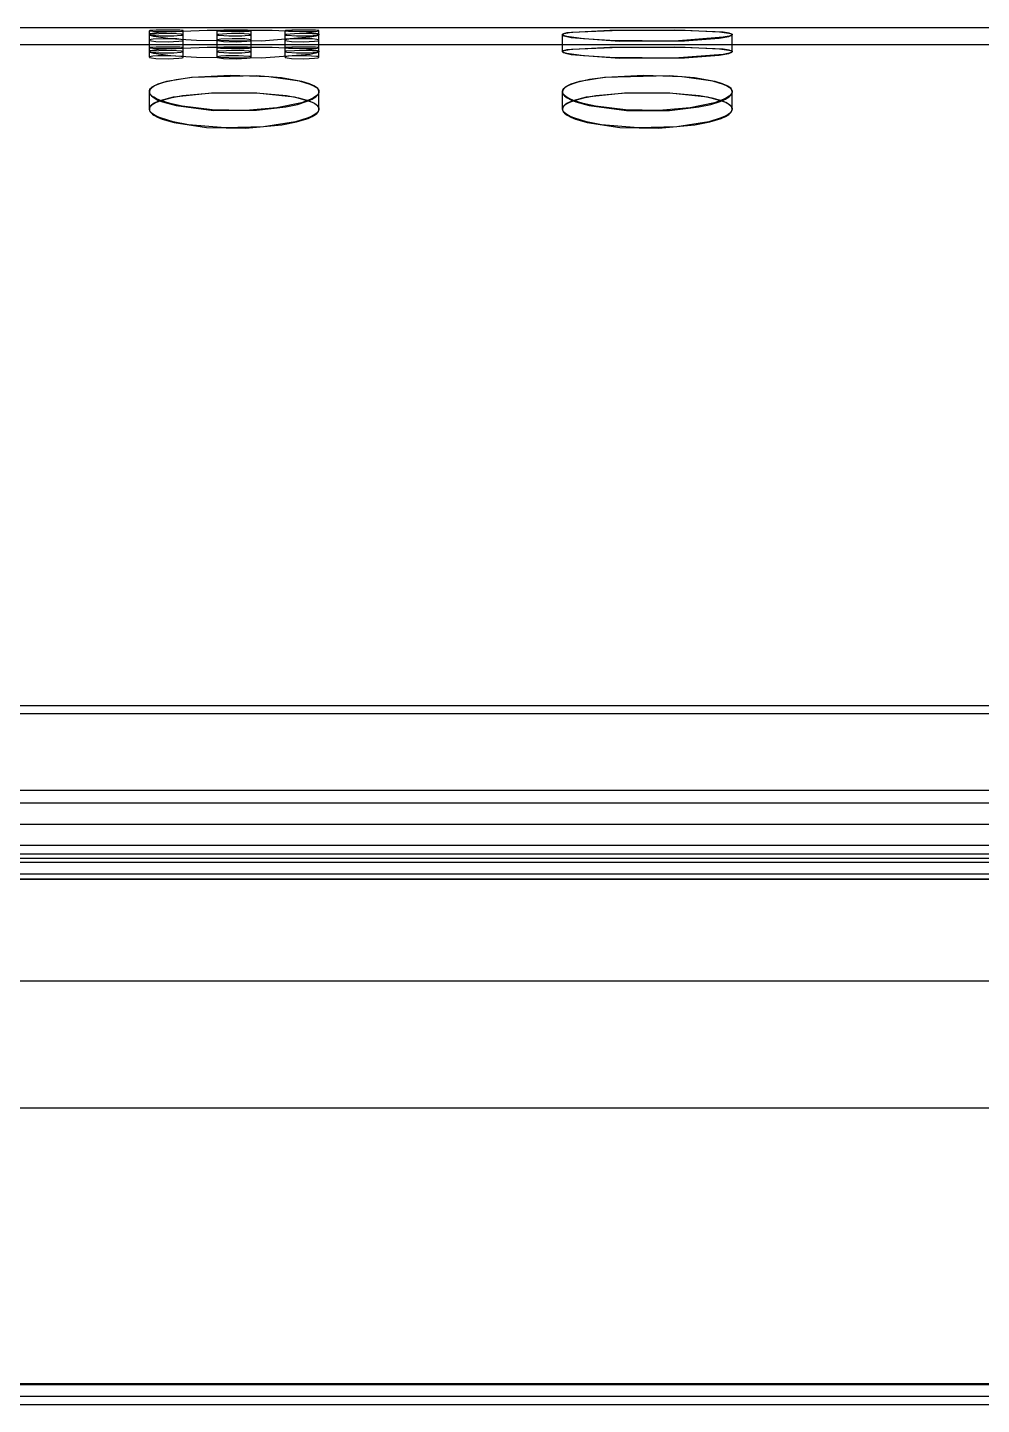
# Model space of a CAD drawing. Header units: millimetres. Extents: x 10366 to 13995, y 24552 to 29685.
# Drawn here: x 11641.9 to 11754.4, y 28347 to 28509.5 of the extents above; entities that cross this region are included whole.
import ezdxf

# ---------------------------------------------------------------- set-up
doc = ezdxf.new("R2010")
doc.units = ezdxf.units.MM
doc.header["$LTSCALE"] = 3
doc.layers.add('Default', color=7, linetype='Continuous')
doc.layers.add('Hidden_lines', color=7, linetype='Continuous')

msp = doc.modelspace()

# ---------------------------------------------------------------- linework, layer by layer
at = {"layer": 'Default'}
for p, q in [((11416.86, 28509.52), (11866.86, 28509.52)), ((11656.23, 28501.26), (11656.23, 28501.98)), ((11704.96, 28501.26), (11704.96, 28501.98)), ((11416.86, 28429.52), (11866.86, 28429.52)), ((11418.86, 28419.52), (11864.86, 28419.52)), ((11432.87, 28418.02), (11850.85, 28418.02)), ((11420.64, 28415.53), (11827.54, 28415.53)), ((11420.85, 28415.53), (11827.54, 28415.53)), ((11445.85, 28413.02), (11837.87, 28413.02)), ((11445.85, 28409.03), (11837.87, 28409.03)), ((11837.87, 28409.03), (11445.85, 28409.03)), ((11486.86, 28349.52), (11796.86, 28349.52)), ((11486.86, 28349.39), (11797.16, 28349.39)), ((11486.86, 28347.03), (11796.86, 28347.03))]:
    msp.add_line(p, q, dxfattribs=at)
for points in [[(11676.23, 28508.7, 0), (11676.23, 28508.7, 0), (11676.23, 28508.69, 0), (11676.23, 28508.68, 0), (11676.22, 28508.67, 0), (11676.22, 28508.67, 0), (11676.21, 28508.66, 0), (11676.2, 28508.65, 0), (11676.18, 28508.63, 0), (11676.15, 28508.61, 0), (11676.08, 28508.58, 0), (11675.87, 28508.51, 0), (11675.17, 28508.37, 0), (11669.45, 28507.93, 0), (11661.8, 28507.98, 0), (11658.7, 28508.19, 0), (11656.75, 28508.47, 0), (11656.48, 28508.54, 0), (11656.38, 28508.58, 0), (11656.31, 28508.61, 0), (11656.28, 28508.63, 0), (11656.26, 28508.65, 0), (11656.25, 28508.66, 0), (11656.24, 28508.66, 0), (11656.24, 28508.67, 0), (11656.23, 28508.68, 0), (11656.23, 28508.69, 0), (11656.23, 28508.69, 0), (11656.23, 28508.7, 0), (11656.23, 28508.7, 0), (11656.23, 28508.71, 0), (11656.23, 28508.71, 0), (11656.23, 28508.72, 0), (11656.24, 28508.73, 0), (11656.24, 28508.73, 0), (11656.25, 28508.74, 0), (11656.26, 28508.75, 0), (11656.28, 28508.77, 0), (11656.31, 28508.78, 0), (11656.38, 28508.81, 0), (11656.6, 28508.87, 0), (11657.3, 28508.98, 0), (11663.05, 28509.22, 0), (11670.7, 28509.2, 0), (11674.74, 28509.02, 0), (11675.85, 28508.87, 0), (11676.02, 28508.83, 0), (11676.13, 28508.79, 0), (11676.18, 28508.77, 0), (11676.19, 28508.76, 0), (11676.21, 28508.75, 0), (11676.22, 28508.73, 0), (11676.22, 28508.73, 0), (11676.22, 28508.72, 0), (11676.23, 28508.72, 0), (11676.23, 28508.71, 0), (11676.23, 28508.71, 0)], [(11724.96, 28508.7, 0), (11724.96, 28508.7, 0), (11724.96, 28508.69, 0), (11724.96, 28508.68, 0), (11724.95, 28508.67, 0), (11724.95, 28508.67, 0), (11724.94, 28508.66, 0), (11724.93, 28508.65, 0), (11724.91, 28508.63, 0), (11724.89, 28508.61, 0), (11724.81, 28508.58, 0), (11724.6, 28508.51, 0), (11723.9, 28508.37, 0), (11718.18, 28507.93, 0), (11710.54, 28507.98, 0), (11707.43, 28508.19, 0), (11705.48, 28508.47, 0), (11705.21, 28508.54, 0), (11705.11, 28508.58, 0), (11705.04, 28508.61, 0), (11705.01, 28508.63, 0), (11704.99, 28508.65, 0), (11704.98, 28508.66, 0), (11704.97, 28508.66, 0), (11704.97, 28508.67, 0), (11704.96, 28508.68, 0), (11704.96, 28508.69, 0), (11704.96, 28508.69, 0), (11704.96, 28508.7, 0), (11704.96, 28508.7, 0), (11704.96, 28508.71, 0), (11704.96, 28508.71, 0), (11704.96, 28508.72, 0), (11704.97, 28508.73, 0), (11704.97, 28508.73, 0), (11704.98, 28508.74, 0), (11704.99, 28508.75, 0), (11705.01, 28508.77, 0), (11705.04, 28508.78, 0), (11705.11, 28508.81, 0), (11705.33, 28508.87, 0), (11706.03, 28508.98, 0), (11711.78, 28509.22, 0), (11719.43, 28509.2, 0), (11723.47, 28509.02, 0), (11724.58, 28508.87, 0), (11724.75, 28508.83, 0), (11724.87, 28508.79, 0), (11724.91, 28508.77, 0), (11724.92, 28508.76, 0), (11724.94, 28508.75, 0), (11724.95, 28508.73, 0), (11724.95, 28508.73, 0), (11724.95, 28508.72, 0), (11724.96, 28508.72, 0), (11724.96, 28508.71, 0), (11724.96, 28508.71, 0)], [(11676.23, 28501.98, 0), (11676.23, 28501.92, 0), (11676.22, 28501.87, 0), (11676.2, 28501.82, 0), (11676.18, 28501.77, 0), (11676.16, 28501.72, 0), (11676.09, 28501.62, 0), (11675.99, 28501.51, 0), (11675.88, 28501.41, 0), (11675.58, 28501.21, 0), (11675.19, 28501.02, 0), (11674.17, 28500.65, 0), (11671.27, 28500.06, 0), (11667.58, 28499.75, 0), (11663.64, 28499.81, 0), (11660.1, 28500.23, 0), (11658.67, 28500.54, 0), (11657.54, 28500.9, 0), (11657.09, 28501.1, 0), (11656.74, 28501.3, 0), (11656.6, 28501.4, 0), (11656.48, 28501.5, 0), (11656.38, 28501.61, 0), (11656.31, 28501.71, 0), (11656.28, 28501.76, 0), (11656.26, 28501.81, 0), (11656.24, 28501.86, 0), (11656.23, 28501.92, 0), (11656.23, 28501.97, 0), (11656.23, 28502.02, 0), (11656.24, 28502.07, 0), (11656.25, 28502.12, 0), (11656.27, 28502.17, 0), (11656.3, 28502.22, 0), (11656.37, 28502.32, 0), (11656.46, 28502.41, 0), (11656.57, 28502.51, 0), (11656.87, 28502.69, 0), (11657.26, 28502.87, 0), (11658.28, 28503.19, 0), (11661.18, 28503.67, 0), (11668.82, 28503.86, 0), (11671.81, 28503.61, 0), (11674.19, 28503.19, 0), (11675.07, 28502.92, 0), (11675.42, 28502.78, 0), (11675.71, 28502.63, 0), (11675.94, 28502.47, 0), (11676.03, 28502.39, 0), (11676.1, 28502.31, 0), (11676.16, 28502.23, 0), (11676.2, 28502.14, 0), (11676.21, 28502.1, 0), (11676.22, 28502.06, 0), (11676.23, 28502.02, 0)], [(11724.96, 28501.98, 0), (11724.96, 28501.92, 0), (11724.95, 28501.87, 0), (11724.93, 28501.82, 0), (11724.91, 28501.77, 0), (11724.89, 28501.72, 0), (11724.82, 28501.62, 0), (11724.72, 28501.51, 0), (11724.61, 28501.41, 0), (11724.31, 28501.21, 0), (11723.92, 28501.02, 0), (11722.9, 28500.65, 0), (11720, 28500.06, 0), (11716.31, 28499.75, 0), (11712.37, 28499.81, 0), (11708.84, 28500.23, 0), (11707.4, 28500.54, 0), (11706.27, 28500.9, 0), (11705.83, 28501.1, 0), (11705.47, 28501.3, 0), (11705.33, 28501.4, 0), (11705.21, 28501.5, 0), (11705.11, 28501.61, 0), (11705.04, 28501.71, 0), (11705.01, 28501.76, 0), (11704.99, 28501.81, 0), (11704.97, 28501.86, 0), (11704.96, 28501.92, 0), (11704.96, 28501.97, 0), (11704.96, 28502.02, 0), (11704.97, 28502.07, 0), (11704.98, 28502.12, 0), (11705, 28502.17, 0), (11705.03, 28502.22, 0), (11705.1, 28502.32, 0), (11705.19, 28502.41, 0), (11705.31, 28502.51, 0), (11705.6, 28502.69, 0), (11705.99, 28502.87, 0), (11707.01, 28503.19, 0), (11709.91, 28503.67, 0), (11717.55, 28503.86, 0), (11720.54, 28503.61, 0), (11722.92, 28503.19, 0), (11723.8, 28502.92, 0), (11724.15, 28502.78, 0), (11724.44, 28502.63, 0), (11724.67, 28502.47, 0), (11724.76, 28502.39, 0), (11724.83, 28502.31, 0), (11724.89, 28502.23, 0), (11724.93, 28502.14, 0), (11724.94, 28502.1, 0), (11724.95, 28502.06, 0), (11724.96, 28502.02, 0)]]:
    msp.add_polyline3d(points, close=True, dxfattribs=at)
for points in [[(11657.5, 28500.92, 0), (11659.06, 28501.33, 0), (11663.55, 28501.82, 0), (11668.82, 28501.82, 0), (11672.39, 28501.5, 0), (11673.83, 28501.24, 0), (11674.96, 28500.92, 0)], [(11674.89, 28500.89, 0), (11673.33, 28501.29, 0), (11668.89, 28501.77, 0), (11663.69, 28501.78, 0), (11660.15, 28501.46, 0), (11658.71, 28501.2, 0), (11657.57, 28500.89, 0)], [(11706.23, 28500.92, 0), (11707.79, 28501.33, 0), (11712.28, 28501.82, 0), (11717.55, 28501.82, 0), (11721.12, 28501.5, 0), (11722.56, 28501.24, 0), (11723.7, 28500.92, 0)], [(11723.62, 28500.89, 0), (11722.06, 28501.29, 0), (11717.62, 28501.77, 0), (11712.42, 28501.78, 0), (11708.88, 28501.46, 0), (11707.44, 28501.2, 0), (11706.3, 28500.89, 0)], [(11657.79, 28500.75, 0), (11659.39, 28500.31, 0), (11663.79, 28499.74, 0), (11668.88, 28499.76, 0), (11672.31, 28500.16, 0), (11673.72, 28500.46, 0), (11674.84, 28500.82, 0)], [(11706.51, 28500.76, 0), (11708.1, 28500.31, 0), (11712.5, 28499.74, 0), (11717.58, 28499.75, 0), (11721.03, 28500.16, 0), (11722.43, 28500.46, 0), (11723.56, 28500.81, 0)]]:
    msp.add_polyline3d(points, dxfattribs=at)
at = {"layer": 'Hidden_lines'}
for p, q in [((11656.23, 28507.14), (11656.23, 28509.14)), ((11656.23, 28506.7), (11656.23, 28508.7)), ((11656.23, 28506.03), (11656.23, 28508.04)), ((11660.23, 28507.14), (11660.23, 28509.14)), ((11660.23, 28506.68), (11660.23, 28508.68)), ((11660.23, 28506.03), (11660.23, 28508.04)), ((11664.23, 28507.14), (11664.23, 28509.14)), ((11664.23, 28506.68), (11664.23, 28508.68)), ((11664.23, 28506.03), (11664.23, 28508.04)), ((11668.23, 28507.14), (11668.23, 28509.14)), ((11668.23, 28506.68), (11668.23, 28508.68)), ((11668.23, 28506.03), (11668.23, 28508.04)), ((11672.23, 28507.14), (11672.23, 28509.14)), ((11672.23, 28506.68), (11672.23, 28508.68)), ((11672.23, 28506.03), (11672.23, 28508.04)), ((11676.23, 28507.14), (11676.23, 28509.14)), ((11676.23, 28506.7), (11676.23, 28508.7)), ((11676.23, 28506.03), (11676.23, 28508.04)), ((11704.96, 28506.7), (11704.96, 28508.7)), ((11724.96, 28506.7), (11724.96, 28508.7)), ((11416.86, 28507.52), (11866.86, 28507.52)), ((11656.23, 28499.93), (11656.23, 28501.26)), ((11676.23, 28499.93), (11676.23, 28501.98)), ((11704.96, 28499.93), (11704.96, 28501.26)), ((11724.96, 28499.93), (11724.96, 28501.98)), ((11416.86, 28428.57), (11866.86, 28428.57)), ((11459.22, 28412.03), (11824.5, 28412.03)), ((11445.85, 28411.52), (11837.87, 28411.52)), ((11459.22, 28411.03), (11824.5, 28411.03)), ((11459.22, 28409.67), (11824.5, 28409.67)), ((11457.87, 28397.01), (11825.85, 28397.01)), ((11459.22, 28382.03), (11824.5, 28382.03)), ((11459.22, 28348.03), (11824.5, 28348.03))]:
    msp.add_line(p, q, dxfattribs=at)
for points in [[(11660.23, 28509.14, 0), (11660.23, 28509.14, 0), (11660.23, 28509.14, 0), (11660.23, 28509.14, 0), (11660.23, 28509.14, 0), (11660.23, 28509.14, 0), (11660.23, 28509.15, 0), (11660.23, 28509.15, 0), (11660.23, 28509.15, 0), (11660.22, 28509.15, 0), (11660.22, 28509.15, 0), (11660.2, 28509.16, 0), (11660.16, 28509.17, 0), (11659.82, 28509.2, 0), (11657.02, 28509.21, 0), (11656.5, 28509.19, 0), (11656.34, 28509.17, 0), (11656.28, 28509.16, 0), (11656.25, 28509.15, 0), (11656.24, 28509.15, 0), (11656.24, 28509.15, 0), (11656.23, 28509.15, 0), (11656.23, 28509.15, 0), (11656.23, 28509.14, 0), (11656.23, 28509.14, 0), (11656.23, 28509.14, 0), (11656.23, 28509.14, 0), (11656.23, 28509.14, 0), (11656.23, 28509.14, 0), (11656.23, 28509.14, 0), (11656.23, 28509.14, 0), (11656.23, 28509.14, 0), (11656.23, 28509.14, 0), (11656.23, 28509.14, 0), (11656.23, 28509.14, 0), (11656.23, 28509.14, 0), (11656.23, 28509.14, 0), (11656.23, 28509.13, 0), (11656.24, 28509.13, 0), (11656.25, 28509.13, 0), (11656.29, 28509.12, 0), (11656.62, 28509.08, 0), (11657.92, 28509.04, 0), (11659.41, 28509.06, 0), (11660.01, 28509.1, 0), (11660.18, 28509.12, 0), (11660.2, 28509.12, 0), (11660.22, 28509.13, 0), (11660.22, 28509.13, 0), (11660.22, 28509.13, 0), (11660.23, 28509.14, 0), (11660.23, 28509.14, 0), (11660.23, 28509.14, 0), (11660.23, 28509.14, 0), (11660.23, 28509.14, 0), (11660.23, 28509.14, 0), (11660.23, 28509.14, 0)], [(11660.23, 28508.68, 0), (11660.23, 28508.68, 0), (11660.23, 28508.68, 0), (11660.23, 28508.68, 0), (11660.23, 28508.69, 0), (11660.23, 28508.69, 0), (11660.23, 28508.69, 0), (11660.22, 28508.69, 0), (11660.22, 28508.69, 0), (11660.21, 28508.7, 0), (11660.2, 28508.7, 0), (11660.16, 28508.72, 0), (11660.02, 28508.74, 0), (11658.88, 28508.81, 0), (11657.35, 28508.8, 0), (11656.33, 28508.72, 0), (11656.28, 28508.71, 0), (11656.26, 28508.7, 0), (11656.25, 28508.7, 0), (11656.24, 28508.69, 0), (11656.24, 28508.69, 0), (11656.23, 28508.69, 0), (11656.23, 28508.69, 0), (11656.23, 28508.69, 0), (11656.23, 28508.68, 0), (11656.23, 28508.68, 0), (11656.23, 28508.68, 0), (11656.23, 28508.68, 0), (11656.23, 28508.68, 0), (11656.23, 28508.68, 0), (11656.23, 28508.68, 0), (11656.23, 28508.68, 0), (11656.23, 28508.67, 0), (11656.23, 28508.67, 0), (11656.23, 28508.67, 0), (11656.24, 28508.67, 0), (11656.24, 28508.66, 0), (11656.26, 28508.66, 0), (11656.3, 28508.64, 0), (11656.44, 28508.62, 0), (11657.59, 28508.54, 0), (11659.12, 28508.55, 0), (11659.93, 28508.61, 0), (11660.15, 28508.64, 0), (11660.19, 28508.65, 0), (11660.21, 28508.66, 0), (11660.22, 28508.67, 0), (11660.22, 28508.67, 0), (11660.23, 28508.67, 0), (11660.23, 28508.67, 0), (11660.23, 28508.67, 0), (11660.23, 28508.68, 0), (11660.23, 28508.68, 0), (11660.23, 28508.68, 0), (11660.23, 28508.68, 0)], [(11660.23, 28508.04, 0), (11660.23, 28508.04, 0), (11660.23, 28508.04, 0), (11660.23, 28508.04, 0), (11660.23, 28508.05, 0), (11660.23, 28508.05, 0), (11660.22, 28508.05, 0), (11660.22, 28508.06, 0), (11660.21, 28508.06, 0), (11660.2, 28508.07, 0), (11660.18, 28508.08, 0), (11660.13, 28508.09, 0), (11659.97, 28508.13, 0), (11659.47, 28508.18, 0), (11658, 28508.21, 0), (11656.66, 28508.15, 0), (11656.45, 28508.12, 0), (11656.3, 28508.09, 0), (11656.26, 28508.07, 0), (11656.25, 28508.06, 0), (11656.24, 28508.06, 0), (11656.24, 28508.05, 0), (11656.23, 28508.05, 0), (11656.23, 28508.05, 0), (11656.23, 28508.05, 0), (11656.23, 28508.04, 0), (11656.23, 28508.04, 0), (11656.23, 28508.04, 0), (11656.23, 28508.04, 0), (11656.23, 28508.03, 0), (11656.23, 28508.03, 0), (11656.23, 28508.03, 0), (11656.23, 28508.03, 0), (11656.23, 28508.03, 0), (11656.24, 28508.02, 0), (11656.24, 28508.02, 0), (11656.26, 28508.01, 0), (11656.28, 28508, 0), (11656.33, 28507.98, 0), (11656.49, 28507.95, 0), (11656.99, 28507.89, 0), (11658.46, 28507.85, 0), (11659.72, 28507.91, 0), (11660.1, 28507.97, 0), (11660.16, 28507.99, 0), (11660.2, 28508.01, 0), (11660.21, 28508.01, 0), (11660.22, 28508.02, 0), (11660.22, 28508.02, 0), (11660.23, 28508.03, 0), (11660.23, 28508.03, 0), (11660.23, 28508.03, 0), (11660.23, 28508.03, 0), (11660.23, 28508.03, 0), (11660.23, 28508.04, 0)], [(11668.23, 28509.14, 0), (11668.23, 28509.14, 0), (11668.23, 28509.14, 0), (11668.23, 28509.14, 0), (11668.23, 28509.14, 0), (11668.23, 28509.14, 0), (11668.23, 28509.15, 0), (11668.23, 28509.15, 0), (11668.23, 28509.15, 0), (11668.22, 28509.15, 0), (11668.22, 28509.15, 0), (11668.2, 28509.16, 0), (11668.16, 28509.17, 0), (11667.82, 28509.2, 0), (11665.02, 28509.21, 0), (11664.5, 28509.19, 0), (11664.34, 28509.17, 0), (11664.28, 28509.16, 0), (11664.25, 28509.15, 0), (11664.24, 28509.15, 0), (11664.24, 28509.15, 0), (11664.23, 28509.15, 0), (11664.23, 28509.15, 0), (11664.23, 28509.14, 0), (11664.23, 28509.14, 0), (11664.23, 28509.14, 0), (11664.23, 28509.14, 0), (11664.23, 28509.14, 0), (11664.23, 28509.14, 0), (11664.23, 28509.14, 0), (11664.23, 28509.14, 0), (11664.23, 28509.14, 0), (11664.23, 28509.14, 0), (11664.23, 28509.14, 0), (11664.23, 28509.14, 0), (11664.23, 28509.14, 0), (11664.23, 28509.14, 0), (11664.23, 28509.13, 0), (11664.24, 28509.13, 0), (11664.25, 28509.13, 0), (11664.29, 28509.12, 0), (11664.62, 28509.08, 0), (11665.92, 28509.04, 0), (11667.41, 28509.06, 0), (11668.01, 28509.1, 0), (11668.18, 28509.12, 0), (11668.2, 28509.12, 0), (11668.22, 28509.13, 0), (11668.22, 28509.13, 0), (11668.22, 28509.13, 0), (11668.23, 28509.14, 0), (11668.23, 28509.14, 0), (11668.23, 28509.14, 0), (11668.23, 28509.14, 0), (11668.23, 28509.14, 0), (11668.23, 28509.14, 0), (11668.23, 28509.14, 0)], [(11668.23, 28508.68, 0), (11668.23, 28508.68, 0), (11668.23, 28508.68, 0), (11668.23, 28508.68, 0), (11668.23, 28508.69, 0), (11668.23, 28508.69, 0), (11668.23, 28508.69, 0), (11668.22, 28508.69, 0), (11668.22, 28508.69, 0), (11668.21, 28508.7, 0), (11668.2, 28508.7, 0), (11668.16, 28508.72, 0), (11668.02, 28508.74, 0), (11666.88, 28508.81, 0), (11665.35, 28508.8, 0), (11664.33, 28508.72, 0), (11664.28, 28508.71, 0), (11664.26, 28508.7, 0), (11664.25, 28508.7, 0), (11664.24, 28508.69, 0), (11664.24, 28508.69, 0), (11664.23, 28508.69, 0), (11664.23, 28508.69, 0), (11664.23, 28508.69, 0), (11664.23, 28508.68, 0), (11664.23, 28508.68, 0), (11664.23, 28508.68, 0), (11664.23, 28508.68, 0), (11664.23, 28508.68, 0), (11664.23, 28508.68, 0), (11664.23, 28508.68, 0), (11664.23, 28508.68, 0), (11664.23, 28508.67, 0), (11664.23, 28508.67, 0), (11664.23, 28508.67, 0), (11664.24, 28508.67, 0), (11664.24, 28508.66, 0), (11664.26, 28508.66, 0), (11664.3, 28508.64, 0), (11664.44, 28508.62, 0), (11665.59, 28508.54, 0), (11667.12, 28508.55, 0), (11667.93, 28508.61, 0), (11668.15, 28508.64, 0), (11668.19, 28508.65, 0), (11668.21, 28508.66, 0), (11668.22, 28508.67, 0), (11668.22, 28508.67, 0), (11668.23, 28508.67, 0), (11668.23, 28508.67, 0), (11668.23, 28508.67, 0), (11668.23, 28508.68, 0), (11668.23, 28508.68, 0), (11668.23, 28508.68, 0), (11668.23, 28508.68, 0)], [(11668.23, 28508.04, 0), (11668.23, 28508.04, 0), (11668.23, 28508.04, 0), (11668.23, 28508.04, 0), (11668.23, 28508.05, 0), (11668.23, 28508.05, 0), (11668.22, 28508.05, 0), (11668.22, 28508.06, 0), (11668.21, 28508.06, 0), (11668.2, 28508.07, 0), (11668.18, 28508.08, 0), (11668.13, 28508.09, 0), (11667.97, 28508.13, 0), (11667.47, 28508.18, 0), (11666, 28508.21, 0), (11664.66, 28508.15, 0), (11664.45, 28508.12, 0), (11664.3, 28508.09, 0), (11664.26, 28508.07, 0), (11664.25, 28508.06, 0), (11664.24, 28508.06, 0), (11664.24, 28508.05, 0), (11664.23, 28508.05, 0), (11664.23, 28508.05, 0), (11664.23, 28508.05, 0), (11664.23, 28508.04, 0), (11664.23, 28508.04, 0), (11664.23, 28508.04, 0), (11664.23, 28508.04, 0), (11664.23, 28508.03, 0), (11664.23, 28508.03, 0), (11664.23, 28508.03, 0), (11664.23, 28508.03, 0), (11664.23, 28508.03, 0), (11664.24, 28508.02, 0), (11664.24, 28508.02, 0), (11664.26, 28508.01, 0), (11664.28, 28508, 0), (11664.33, 28507.98, 0), (11664.49, 28507.95, 0), (11664.99, 28507.89, 0), (11666.46, 28507.85, 0), (11667.72, 28507.91, 0), (11668.1, 28507.97, 0), (11668.16, 28507.99, 0), (11668.2, 28508.01, 0), (11668.21, 28508.01, 0), (11668.22, 28508.02, 0), (11668.22, 28508.02, 0), (11668.23, 28508.03, 0), (11668.23, 28508.03, 0), (11668.23, 28508.03, 0), (11668.23, 28508.03, 0), (11668.23, 28508.03, 0), (11668.23, 28508.04, 0)], [(11676.23, 28509.14, 0), (11676.23, 28509.14, 0), (11676.23, 28509.14, 0), (11676.23, 28509.14, 0), (11676.23, 28509.14, 0), (11676.23, 28509.14, 0), (11676.23, 28509.15, 0), (11676.23, 28509.15, 0), (11676.23, 28509.15, 0), (11676.22, 28509.15, 0), (11676.22, 28509.15, 0), (11676.2, 28509.16, 0), (11676.16, 28509.17, 0), (11675.82, 28509.2, 0), (11673.02, 28509.21, 0), (11672.5, 28509.19, 0), (11672.34, 28509.17, 0), (11672.28, 28509.16, 0), (11672.25, 28509.15, 0), (11672.24, 28509.15, 0), (11672.24, 28509.15, 0), (11672.23, 28509.15, 0), (11672.23, 28509.15, 0), (11672.23, 28509.14, 0), (11672.23, 28509.14, 0), (11672.23, 28509.14, 0), (11672.23, 28509.14, 0), (11672.23, 28509.14, 0), (11672.23, 28509.14, 0), (11672.23, 28509.14, 0), (11672.23, 28509.14, 0), (11672.23, 28509.14, 0), (11672.23, 28509.14, 0), (11672.23, 28509.14, 0), (11672.23, 28509.14, 0), (11672.23, 28509.14, 0), (11672.23, 28509.14, 0), (11672.23, 28509.13, 0), (11672.24, 28509.13, 0), (11672.25, 28509.13, 0), (11672.29, 28509.12, 0), (11672.62, 28509.08, 0), (11673.92, 28509.04, 0), (11675.41, 28509.06, 0), (11676.01, 28509.1, 0), (11676.18, 28509.12, 0), (11676.2, 28509.12, 0), (11676.22, 28509.13, 0), (11676.22, 28509.13, 0), (11676.22, 28509.13, 0), (11676.23, 28509.14, 0), (11676.23, 28509.14, 0), (11676.23, 28509.14, 0), (11676.23, 28509.14, 0), (11676.23, 28509.14, 0), (11676.23, 28509.14, 0), (11676.23, 28509.14, 0)], [(11676.23, 28508.68, 0), (11676.23, 28508.68, 0), (11676.23, 28508.68, 0), (11676.23, 28508.68, 0), (11676.23, 28508.69, 0), (11676.23, 28508.69, 0), (11676.23, 28508.69, 0), (11676.22, 28508.69, 0), (11676.22, 28508.69, 0), (11676.21, 28508.7, 0), (11676.2, 28508.7, 0), (11676.16, 28508.72, 0), (11676.02, 28508.74, 0), (11674.88, 28508.81, 0), (11673.35, 28508.8, 0), (11672.33, 28508.72, 0), (11672.28, 28508.71, 0), (11672.26, 28508.7, 0), (11672.25, 28508.7, 0), (11672.24, 28508.69, 0), (11672.24, 28508.69, 0), (11672.23, 28508.69, 0), (11672.23, 28508.69, 0), (11672.23, 28508.69, 0), (11672.23, 28508.68, 0), (11672.23, 28508.68, 0), (11672.23, 28508.68, 0), (11672.23, 28508.68, 0), (11672.23, 28508.68, 0), (11672.23, 28508.68, 0), (11672.23, 28508.68, 0), (11672.23, 28508.68, 0), (11672.23, 28508.67, 0), (11672.23, 28508.67, 0), (11672.23, 28508.67, 0), (11672.24, 28508.67, 0), (11672.24, 28508.66, 0), (11672.26, 28508.66, 0), (11672.3, 28508.64, 0), (11672.44, 28508.62, 0), (11673.59, 28508.54, 0), (11675.12, 28508.55, 0), (11675.93, 28508.61, 0), (11676.15, 28508.64, 0), (11676.19, 28508.65, 0), (11676.21, 28508.66, 0), (11676.22, 28508.67, 0), (11676.22, 28508.67, 0), (11676.23, 28508.67, 0), (11676.23, 28508.67, 0), (11676.23, 28508.67, 0), (11676.23, 28508.68, 0), (11676.23, 28508.68, 0), (11676.23, 28508.68, 0), (11676.23, 28508.68, 0)], [(11676.23, 28508.04, 0), (11676.23, 28508.04, 0), (11676.23, 28508.04, 0), (11676.23, 28508.04, 0), (11676.23, 28508.05, 0), (11676.23, 28508.05, 0), (11676.22, 28508.05, 0), (11676.22, 28508.06, 0), (11676.21, 28508.06, 0), (11676.2, 28508.07, 0), (11676.18, 28508.08, 0), (11676.13, 28508.09, 0), (11675.97, 28508.13, 0), (11675.47, 28508.18, 0), (11674, 28508.21, 0), (11672.66, 28508.15, 0), (11672.45, 28508.12, 0), (11672.3, 28508.09, 0), (11672.26, 28508.07, 0), (11672.25, 28508.06, 0), (11672.24, 28508.06, 0), (11672.24, 28508.05, 0), (11672.23, 28508.05, 0), (11672.23, 28508.05, 0), (11672.23, 28508.05, 0), (11672.23, 28508.04, 0), (11672.23, 28508.04, 0), (11672.23, 28508.04, 0), (11672.23, 28508.04, 0), (11672.23, 28508.03, 0), (11672.23, 28508.03, 0), (11672.23, 28508.03, 0), (11672.23, 28508.03, 0), (11672.23, 28508.03, 0), (11672.24, 28508.02, 0), (11672.24, 28508.02, 0), (11672.26, 28508.01, 0), (11672.28, 28508, 0), (11672.33, 28507.98, 0), (11672.49, 28507.95, 0), (11672.99, 28507.89, 0), (11674.46, 28507.85, 0), (11675.72, 28507.91, 0), (11676.1, 28507.97, 0), (11676.16, 28507.99, 0), (11676.2, 28508.01, 0), (11676.21, 28508.01, 0), (11676.22, 28508.02, 0), (11676.22, 28508.02, 0), (11676.23, 28508.03, 0), (11676.23, 28508.03, 0), (11676.23, 28508.03, 0), (11676.23, 28508.03, 0), (11676.23, 28508.03, 0), (11676.23, 28508.04, 0)], [(11724.96, 28508.68, 0), (11724.96, 28508.68, 0), (11724.96, 28508.69, 0), (11724.96, 28508.7, 0), (11724.95, 28508.71, 0), (11724.95, 28508.71, 0), (11724.94, 28508.72, 0), (11724.93, 28508.73, 0), (11724.91, 28508.75, 0), (11724.89, 28508.76, 0), (11724.81, 28508.79, 0), (11724.6, 28508.85, 0), (11723.9, 28508.96, 0), (11718.17, 28509.21, 0), (11710.52, 28509.18, 0), (11705.47, 28508.88, 0), (11705.21, 28508.82, 0), (11705.11, 28508.79, 0), (11705.04, 28508.76, 0), (11705.01, 28508.75, 0), (11704.99, 28508.73, 0), (11704.98, 28508.72, 0), (11704.97, 28508.71, 0), (11704.97, 28508.71, 0), (11704.96, 28508.7, 0), (11704.96, 28508.69, 0), (11704.96, 28508.68, 0), (11704.96, 28508.68, 0), (11704.96, 28508.68, 0), (11704.96, 28508.67, 0), (11704.97, 28508.66, 0), (11704.97, 28508.65, 0), (11704.98, 28508.64, 0), (11704.98, 28508.63, 0), (11705, 28508.62, 0), (11705.03, 28508.6, 0), (11705.1, 28508.56, 0), (11705.3, 28508.49, 0), (11705.99, 28508.35, 0), (11711.67, 28507.9, 0), (11719.33, 28507.95, 0), (11723.44, 28508.28, 0), (11724.57, 28508.48, 0), (11724.74, 28508.53, 0), (11724.86, 28508.58, 0), (11724.91, 28508.61, 0), (11724.92, 28508.62, 0), (11724.94, 28508.63, 0), (11724.95, 28508.64, 0), (11724.95, 28508.65, 0), (11724.95, 28508.66, 0), (11724.96, 28508.66, 0), (11724.96, 28508.67, 0), (11724.96, 28508.67, 0)], [(11676.23, 28506.7, 0), (11676.23, 28506.69, 0), (11676.23, 28506.69, 0), (11676.23, 28506.68, 0), (11676.22, 28506.67, 0), (11676.22, 28506.66, 0), (11676.21, 28506.65, 0), (11676.2, 28506.64, 0), (11676.18, 28506.63, 0), (11676.15, 28506.61, 0), (11676.08, 28506.57, 0), (11675.87, 28506.5, 0), (11675.17, 28506.36, 0), (11669.45, 28505.92, 0), (11661.8, 28505.97, 0), (11658.69, 28506.18, 0), (11656.75, 28506.46, 0), (11656.48, 28506.54, 0), (11656.38, 28506.57, 0), (11656.31, 28506.61, 0), (11656.28, 28506.62, 0), (11656.26, 28506.64, 0), (11656.25, 28506.65, 0), (11656.24, 28506.66, 0), (11656.24, 28506.67, 0), (11656.23, 28506.68, 0), (11656.23, 28506.68, 0), (11656.23, 28506.69, 0), (11656.23, 28506.7, 0), (11656.23, 28506.7, 0), (11656.23, 28506.71, 0), (11656.23, 28506.71, 0), (11656.24, 28506.72, 0), (11656.24, 28506.73, 0), (11656.25, 28506.74, 0), (11656.26, 28506.75, 0), (11656.28, 28506.76, 0), (11656.31, 28506.78, 0), (11656.38, 28506.81, 0), (11656.6, 28506.87, 0), (11657.3, 28506.97, 0), (11663.05, 28507.22, 0), (11670.7, 28507.19, 0), (11674.74, 28507.02, 0), (11675.85, 28506.87, 0), (11676.02, 28506.83, 0), (11676.13, 28506.79, 0), (11676.18, 28506.76, 0), (11676.19, 28506.75, 0), (11676.21, 28506.74, 0), (11676.22, 28506.73, 0), (11676.22, 28506.72, 0), (11676.22, 28506.72, 0), (11676.23, 28506.71, 0), (11676.23, 28506.71, 0), (11676.23, 28506.7, 0)], [(11660.23, 28507.14, 0), (11660.23, 28507.14, 0), (11660.23, 28507.14, 0), (11660.23, 28507.14, 0), (11660.23, 28507.14, 0), (11660.23, 28507.14, 0), (11660.23, 28507.14, 0), (11660.23, 28507.14, 0), (11660.23, 28507.15, 0), (11660.22, 28507.15, 0), (11660.22, 28507.15, 0), (11660.2, 28507.15, 0), (11660.16, 28507.16, 0), (11659.82, 28507.19, 0), (11657.02, 28507.21, 0), (11656.5, 28507.18, 0), (11656.34, 28507.17, 0), (11656.28, 28507.16, 0), (11656.25, 28507.15, 0), (11656.24, 28507.15, 0), (11656.24, 28507.15, 0), (11656.23, 28507.14, 0), (11656.23, 28507.14, 0), (11656.23, 28507.14, 0), (11656.23, 28507.14, 0), (11656.23, 28507.14, 0), (11656.23, 28507.14, 0), (11656.23, 28507.14, 0), (11656.23, 28507.14, 0), (11656.23, 28507.14, 0), (11656.23, 28507.14, 0), (11656.23, 28507.14, 0), (11656.23, 28507.14, 0), (11656.23, 28507.14, 0), (11656.23, 28507.14, 0), (11656.23, 28507.13, 0), (11656.23, 28507.13, 0), (11656.23, 28507.13, 0), (11656.24, 28507.13, 0), (11656.25, 28507.13, 0), (11656.29, 28507.12, 0), (11656.62, 28507.08, 0), (11657.92, 28507.04, 0), (11659.41, 28507.06, 0), (11660.01, 28507.1, 0), (11660.18, 28507.12, 0), (11660.2, 28507.12, 0), (11660.22, 28507.13, 0), (11660.22, 28507.13, 0), (11660.22, 28507.13, 0), (11660.23, 28507.13, 0), (11660.23, 28507.13, 0), (11660.23, 28507.14, 0), (11660.23, 28507.14, 0), (11660.23, 28507.14, 0), (11660.23, 28507.14, 0), (11660.23, 28507.14, 0)], [(11660.23, 28506.68, 0), (11660.23, 28506.68, 0), (11660.23, 28506.68, 0), (11660.23, 28506.68, 0), (11660.23, 28506.68, 0), (11660.23, 28506.68, 0), (11660.23, 28506.68, 0), (11660.22, 28506.69, 0), (11660.22, 28506.69, 0), (11660.21, 28506.69, 0), (11660.2, 28506.7, 0), (11660.16, 28506.71, 0), (11660.02, 28506.74, 0), (11658.87, 28506.8, 0), (11657.34, 28506.79, 0), (11656.33, 28506.72, 0), (11656.28, 28506.71, 0), (11656.26, 28506.7, 0), (11656.25, 28506.69, 0), (11656.24, 28506.69, 0), (11656.24, 28506.69, 0), (11656.23, 28506.68, 0), (11656.23, 28506.68, 0), (11656.23, 28506.68, 0), (11656.23, 28506.68, 0), (11656.23, 28506.68, 0), (11656.23, 28506.68, 0), (11656.23, 28506.67, 0), (11656.23, 28506.67, 0), (11656.23, 28506.67, 0), (11656.23, 28506.67, 0), (11656.23, 28506.67, 0), (11656.23, 28506.67, 0), (11656.23, 28506.67, 0), (11656.24, 28506.66, 0), (11656.24, 28506.66, 0), (11656.26, 28506.65, 0), (11656.3, 28506.64, 0), (11656.44, 28506.61, 0), (11657.59, 28506.54, 0), (11659.12, 28506.55, 0), (11659.93, 28506.6, 0), (11660.15, 28506.64, 0), (11660.19, 28506.65, 0), (11660.21, 28506.66, 0), (11660.22, 28506.66, 0), (11660.22, 28506.66, 0), (11660.23, 28506.67, 0), (11660.23, 28506.67, 0), (11660.23, 28506.67, 0), (11660.23, 28506.67, 0), (11660.23, 28506.67, 0), (11660.23, 28506.67, 0), (11660.23, 28506.67, 0)], [(11660.23, 28506.03, 0), (11660.23, 28506.03, 0), (11660.23, 28506.03, 0), (11660.23, 28506.04, 0), (11660.23, 28506.04, 0), (11660.23, 28506.04, 0), (11660.22, 28506.05, 0), (11660.22, 28506.05, 0), (11660.21, 28506.05, 0), (11660.2, 28506.06, 0), (11660.18, 28506.07, 0), (11660.12, 28506.09, 0), (11659.96, 28506.12, 0), (11658.76, 28506.2, 0), (11657.23, 28506.19, 0), (11656.64, 28506.14, 0), (11656.44, 28506.11, 0), (11656.3, 28506.08, 0), (11656.27, 28506.07, 0), (11656.26, 28506.06, 0), (11656.24, 28506.05, 0), (11656.24, 28506.05, 0), (11656.23, 28506.04, 0), (11656.23, 28506.04, 0), (11656.23, 28506.04, 0), (11656.23, 28506.03, 0), (11656.23, 28506.03, 0), (11656.23, 28506.03, 0), (11656.23, 28506.03, 0), (11656.23, 28506.03, 0), (11656.23, 28506.02, 0), (11656.23, 28506.02, 0), (11656.23, 28506.02, 0), (11656.23, 28506.02, 0), (11656.24, 28506.01, 0), (11656.24, 28506.01, 0), (11656.26, 28506, 0), (11656.28, 28505.99, 0), (11656.33, 28505.97, 0), (11656.49, 28505.94, 0), (11656.99, 28505.88, 0), (11658.46, 28505.84, 0), (11659.72, 28505.9, 0), (11660.1, 28505.96, 0), (11660.16, 28505.98, 0), (11660.2, 28506, 0), (11660.21, 28506, 0), (11660.22, 28506.01, 0), (11660.22, 28506.01, 0), (11660.23, 28506.02, 0), (11660.23, 28506.02, 0), (11660.23, 28506.02, 0), (11660.23, 28506.02, 0), (11660.23, 28506.03, 0), (11660.23, 28506.03, 0)], [(11668.23, 28507.14, 0), (11668.23, 28507.14, 0), (11668.23, 28507.14, 0), (11668.23, 28507.14, 0), (11668.23, 28507.14, 0), (11668.23, 28507.14, 0), (11668.23, 28507.14, 0), (11668.23, 28507.14, 0), (11668.23, 28507.15, 0), (11668.22, 28507.15, 0), (11668.22, 28507.15, 0), (11668.2, 28507.15, 0), (11668.16, 28507.16, 0), (11667.82, 28507.19, 0), (11665.02, 28507.21, 0), (11664.5, 28507.18, 0), (11664.34, 28507.17, 0), (11664.28, 28507.16, 0), (11664.25, 28507.15, 0), (11664.24, 28507.15, 0), (11664.24, 28507.15, 0), (11664.23, 28507.14, 0), (11664.23, 28507.14, 0), (11664.23, 28507.14, 0), (11664.23, 28507.14, 0), (11664.23, 28507.14, 0), (11664.23, 28507.14, 0), (11664.23, 28507.14, 0), (11664.23, 28507.14, 0), (11664.23, 28507.14, 0), (11664.23, 28507.14, 0), (11664.23, 28507.14, 0), (11664.23, 28507.14, 0), (11664.23, 28507.14, 0), (11664.23, 28507.14, 0), (11664.23, 28507.13, 0), (11664.23, 28507.13, 0), (11664.23, 28507.13, 0), (11664.24, 28507.13, 0), (11664.25, 28507.13, 0), (11664.29, 28507.12, 0), (11664.62, 28507.08, 0), (11665.92, 28507.04, 0), (11667.41, 28507.06, 0), (11668.01, 28507.1, 0), (11668.18, 28507.12, 0), (11668.2, 28507.12, 0), (11668.22, 28507.13, 0), (11668.22, 28507.13, 0), (11668.22, 28507.13, 0), (11668.23, 28507.13, 0), (11668.23, 28507.13, 0), (11668.23, 28507.14, 0), (11668.23, 28507.14, 0), (11668.23, 28507.14, 0), (11668.23, 28507.14, 0), (11668.23, 28507.14, 0)], [(11668.23, 28506.68, 0), (11668.23, 28506.68, 0), (11668.23, 28506.68, 0), (11668.23, 28506.68, 0), (11668.23, 28506.68, 0), (11668.23, 28506.68, 0), (11668.23, 28506.68, 0), (11668.22, 28506.69, 0), (11668.22, 28506.69, 0), (11668.21, 28506.69, 0), (11668.2, 28506.7, 0), (11668.16, 28506.71, 0), (11668.02, 28506.74, 0), (11666.87, 28506.8, 0), (11665.34, 28506.79, 0), (11664.33, 28506.72, 0), (11664.28, 28506.71, 0), (11664.26, 28506.7, 0), (11664.25, 28506.69, 0), (11664.24, 28506.69, 0), (11664.24, 28506.69, 0), (11664.23, 28506.68, 0), (11664.23, 28506.68, 0), (11664.23, 28506.68, 0), (11664.23, 28506.68, 0), (11664.23, 28506.68, 0), (11664.23, 28506.68, 0), (11664.23, 28506.67, 0), (11664.23, 28506.67, 0), (11664.23, 28506.67, 0), (11664.23, 28506.67, 0), (11664.23, 28506.67, 0), (11664.23, 28506.67, 0), (11664.23, 28506.67, 0), (11664.24, 28506.66, 0), (11664.24, 28506.66, 0), (11664.26, 28506.65, 0), (11664.3, 28506.64, 0), (11664.44, 28506.61, 0), (11665.59, 28506.54, 0), (11667.12, 28506.55, 0), (11667.93, 28506.6, 0), (11668.15, 28506.64, 0), (11668.19, 28506.65, 0), (11668.21, 28506.66, 0), (11668.22, 28506.66, 0), (11668.22, 28506.66, 0), (11668.23, 28506.67, 0), (11668.23, 28506.67, 0), (11668.23, 28506.67, 0), (11668.23, 28506.67, 0), (11668.23, 28506.67, 0), (11668.23, 28506.67, 0), (11668.23, 28506.67, 0)], [(11668.23, 28506.03, 0), (11668.23, 28506.03, 0), (11668.23, 28506.03, 0), (11668.23, 28506.04, 0), (11668.23, 28506.04, 0), (11668.23, 28506.04, 0), (11668.22, 28506.05, 0), (11668.22, 28506.05, 0), (11668.21, 28506.05, 0), (11668.2, 28506.06, 0), (11668.18, 28506.07, 0), (11668.12, 28506.09, 0), (11667.96, 28506.12, 0), (11666.76, 28506.2, 0), (11665.23, 28506.19, 0), (11664.64, 28506.14, 0), (11664.44, 28506.11, 0), (11664.3, 28506.08, 0), (11664.27, 28506.07, 0), (11664.26, 28506.06, 0), (11664.24, 28506.05, 0), (11664.24, 28506.05, 0), (11664.23, 28506.04, 0), (11664.23, 28506.04, 0), (11664.23, 28506.04, 0), (11664.23, 28506.03, 0), (11664.23, 28506.03, 0), (11664.23, 28506.03, 0), (11664.23, 28506.03, 0), (11664.23, 28506.03, 0), (11664.23, 28506.02, 0), (11664.23, 28506.02, 0), (11664.23, 28506.02, 0), (11664.23, 28506.02, 0), (11664.24, 28506.01, 0), (11664.24, 28506.01, 0), (11664.26, 28506, 0), (11664.28, 28505.99, 0), (11664.33, 28505.97, 0), (11664.49, 28505.94, 0), (11664.99, 28505.88, 0), (11666.46, 28505.84, 0), (11667.72, 28505.9, 0), (11668.1, 28505.96, 0), (11668.16, 28505.98, 0), (11668.2, 28506, 0), (11668.21, 28506, 0), (11668.22, 28506.01, 0), (11668.22, 28506.01, 0), (11668.23, 28506.02, 0), (11668.23, 28506.02, 0), (11668.23, 28506.02, 0), (11668.23, 28506.02, 0), (11668.23, 28506.03, 0), (11668.23, 28506.03, 0)], [(11676.23, 28507.14, 0), (11676.23, 28507.14, 0), (11676.23, 28507.14, 0), (11676.23, 28507.14, 0), (11676.23, 28507.14, 0), (11676.23, 28507.14, 0), (11676.23, 28507.14, 0), (11676.23, 28507.14, 0), (11676.23, 28507.15, 0), (11676.22, 28507.15, 0), (11676.22, 28507.15, 0), (11676.2, 28507.15, 0), (11676.16, 28507.16, 0), (11675.82, 28507.19, 0), (11673.02, 28507.21, 0), (11672.5, 28507.18, 0), (11672.34, 28507.17, 0), (11672.28, 28507.16, 0), (11672.25, 28507.15, 0), (11672.24, 28507.15, 0), (11672.24, 28507.15, 0), (11672.23, 28507.14, 0), (11672.23, 28507.14, 0), (11672.23, 28507.14, 0), (11672.23, 28507.14, 0), (11672.23, 28507.14, 0), (11672.23, 28507.14, 0), (11672.23, 28507.14, 0), (11672.23, 28507.14, 0), (11672.23, 28507.14, 0), (11672.23, 28507.14, 0), (11672.23, 28507.14, 0), (11672.23, 28507.14, 0), (11672.23, 28507.14, 0), (11672.23, 28507.14, 0), (11672.23, 28507.13, 0), (11672.23, 28507.13, 0), (11672.23, 28507.13, 0), (11672.24, 28507.13, 0), (11672.25, 28507.13, 0), (11672.29, 28507.12, 0), (11672.62, 28507.08, 0), (11673.92, 28507.04, 0), (11675.41, 28507.06, 0), (11676.01, 28507.1, 0), (11676.18, 28507.12, 0), (11676.2, 28507.12, 0), (11676.22, 28507.13, 0), (11676.22, 28507.13, 0), (11676.22, 28507.13, 0), (11676.23, 28507.13, 0), (11676.23, 28507.13, 0), (11676.23, 28507.14, 0), (11676.23, 28507.14, 0), (11676.23, 28507.14, 0), (11676.23, 28507.14, 0), (11676.23, 28507.14, 0)], [(11676.23, 28506.68, 0), (11676.23, 28506.68, 0), (11676.23, 28506.68, 0), (11676.23, 28506.68, 0), (11676.23, 28506.68, 0), (11676.23, 28506.68, 0), (11676.23, 28506.68, 0), (11676.22, 28506.69, 0), (11676.22, 28506.69, 0), (11676.21, 28506.69, 0), (11676.2, 28506.7, 0), (11676.16, 28506.71, 0), (11676.02, 28506.74, 0), (11674.87, 28506.8, 0), (11673.34, 28506.79, 0), (11672.33, 28506.72, 0), (11672.28, 28506.71, 0), (11672.26, 28506.7, 0), (11672.25, 28506.69, 0), (11672.24, 28506.69, 0), (11672.24, 28506.69, 0), (11672.23, 28506.68, 0), (11672.23, 28506.68, 0), (11672.23, 28506.68, 0), (11672.23, 28506.68, 0), (11672.23, 28506.68, 0), (11672.23, 28506.68, 0), (11672.23, 28506.67, 0), (11672.23, 28506.67, 0), (11672.23, 28506.67, 0), (11672.23, 28506.67, 0), (11672.23, 28506.67, 0), (11672.23, 28506.67, 0), (11672.23, 28506.67, 0), (11672.24, 28506.66, 0), (11672.24, 28506.66, 0), (11672.26, 28506.65, 0), (11672.3, 28506.64, 0), (11672.44, 28506.61, 0), (11673.59, 28506.54, 0), (11675.12, 28506.55, 0), (11675.93, 28506.6, 0), (11676.15, 28506.64, 0), (11676.19, 28506.65, 0), (11676.21, 28506.66, 0), (11676.22, 28506.66, 0), (11676.22, 28506.66, 0), (11676.23, 28506.67, 0), (11676.23, 28506.67, 0), (11676.23, 28506.67, 0), (11676.23, 28506.67, 0), (11676.23, 28506.67, 0), (11676.23, 28506.67, 0), (11676.23, 28506.67, 0)], [(11676.23, 28506.03, 0), (11676.23, 28506.03, 0), (11676.23, 28506.03, 0), (11676.23, 28506.04, 0), (11676.23, 28506.04, 0), (11676.23, 28506.04, 0), (11676.22, 28506.05, 0), (11676.22, 28506.05, 0), (11676.21, 28506.05, 0), (11676.2, 28506.06, 0), (11676.18, 28506.07, 0), (11676.12, 28506.09, 0), (11675.96, 28506.12, 0), (11674.76, 28506.2, 0), (11673.23, 28506.19, 0), (11672.64, 28506.14, 0), (11672.44, 28506.11, 0), (11672.3, 28506.08, 0), (11672.27, 28506.07, 0), (11672.26, 28506.06, 0), (11672.24, 28506.05, 0), (11672.24, 28506.05, 0), (11672.23, 28506.04, 0), (11672.23, 28506.04, 0), (11672.23, 28506.04, 0), (11672.23, 28506.03, 0), (11672.23, 28506.03, 0), (11672.23, 28506.03, 0), (11672.23, 28506.03, 0), (11672.23, 28506.03, 0), (11672.23, 28506.02, 0), (11672.23, 28506.02, 0), (11672.23, 28506.02, 0), (11672.23, 28506.02, 0), (11672.24, 28506.01, 0), (11672.24, 28506.01, 0), (11672.26, 28506, 0), (11672.28, 28505.99, 0), (11672.33, 28505.97, 0), (11672.49, 28505.94, 0), (11672.99, 28505.88, 0), (11674.46, 28505.84, 0), (11675.72, 28505.9, 0), (11676.1, 28505.96, 0), (11676.16, 28505.98, 0), (11676.2, 28506, 0), (11676.21, 28506, 0), (11676.22, 28506.01, 0), (11676.22, 28506.01, 0), (11676.23, 28506.02, 0), (11676.23, 28506.02, 0), (11676.23, 28506.02, 0), (11676.23, 28506.02, 0), (11676.23, 28506.03, 0), (11676.23, 28506.03, 0)], [(11724.96, 28506.7, 0), (11724.96, 28506.69, 0), (11724.96, 28506.69, 0), (11724.96, 28506.68, 0), (11724.95, 28506.67, 0), (11724.95, 28506.66, 0), (11724.94, 28506.65, 0), (11724.93, 28506.64, 0), (11724.91, 28506.63, 0), (11724.89, 28506.61, 0), (11724.81, 28506.57, 0), (11724.6, 28506.5, 0), (11723.9, 28506.36, 0), (11718.18, 28505.92, 0), (11710.53, 28505.97, 0), (11707.42, 28506.18, 0), (11705.48, 28506.46, 0), (11705.21, 28506.54, 0), (11705.11, 28506.57, 0), (11705.04, 28506.61, 0), (11705.01, 28506.62, 0), (11704.99, 28506.64, 0), (11704.98, 28506.65, 0), (11704.97, 28506.66, 0), (11704.97, 28506.67, 0), (11704.96, 28506.68, 0), (11704.96, 28506.68, 0), (11704.96, 28506.69, 0), (11704.96, 28506.7, 0), (11704.96, 28506.7, 0), (11704.96, 28506.71, 0), (11704.96, 28506.71, 0), (11704.97, 28506.72, 0), (11704.97, 28506.73, 0), (11704.98, 28506.74, 0), (11704.99, 28506.75, 0), (11705.01, 28506.76, 0), (11705.04, 28506.78, 0), (11705.11, 28506.81, 0), (11705.33, 28506.87, 0), (11706.03, 28506.97, 0), (11711.78, 28507.22, 0), (11719.43, 28507.19, 0), (11723.47, 28507.02, 0), (11724.58, 28506.87, 0), (11724.75, 28506.83, 0), (11724.87, 28506.79, 0), (11724.91, 28506.76, 0), (11724.92, 28506.75, 0), (11724.94, 28506.74, 0), (11724.95, 28506.73, 0), (11724.95, 28506.72, 0), (11724.95, 28506.72, 0), (11724.96, 28506.71, 0), (11724.96, 28506.71, 0), (11724.96, 28506.7, 0)], [(11724.96, 28506.68, 0), (11724.96, 28506.68, 0), (11724.96, 28506.68, 0), (11724.96, 28506.69, 0), (11724.95, 28506.7, 0), (11724.95, 28506.71, 0), (11724.94, 28506.72, 0), (11724.93, 28506.73, 0), (11724.91, 28506.74, 0), (11724.89, 28506.76, 0), (11724.81, 28506.79, 0), (11724.6, 28506.85, 0), (11723.9, 28506.96, 0), (11718.18, 28507.2, 0), (11710.53, 28507.18, 0), (11705.47, 28506.88, 0), (11705.2, 28506.82, 0), (11705.11, 28506.79, 0), (11705.04, 28506.76, 0), (11705.01, 28506.74, 0), (11704.99, 28506.73, 0), (11704.98, 28506.72, 0), (11704.97, 28506.71, 0), (11704.97, 28506.7, 0), (11704.96, 28506.69, 0), (11704.96, 28506.68, 0), (11704.96, 28506.68, 0), (11704.96, 28506.67, 0), (11704.96, 28506.67, 0), (11704.96, 28506.66, 0), (11704.97, 28506.65, 0), (11704.97, 28506.64, 0), (11704.98, 28506.64, 0), (11704.98, 28506.63, 0), (11705, 28506.61, 0), (11705.03, 28506.59, 0), (11705.1, 28506.56, 0), (11705.31, 28506.49, 0), (11705.99, 28506.34, 0), (11711.69, 28505.89, 0), (11719.34, 28505.94, 0), (11723.45, 28506.27, 0), (11724.58, 28506.47, 0), (11724.74, 28506.53, 0), (11724.86, 28506.58, 0), (11724.91, 28506.6, 0), (11724.92, 28506.61, 0), (11724.94, 28506.63, 0), (11724.95, 28506.64, 0), (11724.95, 28506.64, 0), (11724.95, 28506.65, 0), (11724.96, 28506.66, 0), (11724.96, 28506.66, 0), (11724.96, 28506.67, 0)]]:
    msp.add_polyline3d(points, close=True, dxfattribs=at)
for points in [[(11676.23, 28501.92, 0), (11676.23, 28501.98, 0), (11676.21, 28502.04, 0), (11676.19, 28502.1, 0), (11676.16, 28502.16, 0), (11676.13, 28502.22, 0), (11676.08, 28502.28, 0), (11675.97, 28502.39, 0), (11675.82, 28502.5, 0), (11675.64, 28502.61, 0), (11675.2, 28502.82, 0), (11673.95, 28503.19, 0), (11670.31, 28503.71, 0), (11665.76, 28503.87, 0), (11661.29, 28503.63, 0), (11659.4, 28503.37, 0), (11657.89, 28503.03, 0), (11657.31, 28502.84, 0), (11656.84, 28502.63, 0), (11656.66, 28502.52, 0), (11656.51, 28502.4, 0), (11656.39, 28502.29, 0), (11656.34, 28502.23, 0), (11656.3, 28502.17, 0), (11656.27, 28502.11, 0), (11656.25, 28502.05, 0), (11656.24, 28501.99, 0), (11656.23, 28501.93, 0), (11656.23, 28501.87, 0), (11656.24, 28501.81, 0), (11656.26, 28501.75, 0), (11656.29, 28501.69, 0), (11656.32, 28501.63, 0), (11656.37, 28501.57, 0), (11656.48, 28501.45, 0), (11656.62, 28501.33, 0), (11656.8, 28501.21, 0), (11657.23, 28500.97, 0), (11657.79, 28500.75, 0)], [(11724.96, 28501.92, 0), (11724.96, 28501.98, 0), (11724.94, 28502.04, 0), (11724.92, 28502.1, 0), (11724.9, 28502.16, 0), (11724.86, 28502.22, 0), (11724.81, 28502.28, 0), (11724.7, 28502.39, 0), (11724.55, 28502.5, 0), (11724.37, 28502.61, 0), (11723.93, 28502.82, 0), (11722.69, 28503.19, 0), (11719.05, 28503.71, 0), (11714.51, 28503.87, 0), (11710.03, 28503.63, 0), (11708.14, 28503.38, 0), (11706.63, 28503.04, 0), (11706.05, 28502.84, 0), (11705.58, 28502.63, 0), (11705.4, 28502.52, 0), (11705.24, 28502.41, 0), (11705.12, 28502.29, 0), (11705.08, 28502.23, 0), (11705.04, 28502.17, 0), (11705.01, 28502.12, 0), (11704.98, 28502.06, 0), (11704.97, 28502, 0), (11704.96, 28501.94, 0), (11704.96, 28501.88, 0), (11704.97, 28501.82, 0), (11704.99, 28501.75, 0), (11705.02, 28501.69, 0), (11705.05, 28501.63, 0), (11705.1, 28501.57, 0), (11705.2, 28501.45, 0), (11705.35, 28501.33, 0), (11705.52, 28501.21, 0), (11705.95, 28500.98, 0), (11706.51, 28500.76, 0)], [(11674.84, 28500.82, 0), (11675.44, 28501.08, 0), (11675.68, 28501.22, 0), (11675.88, 28501.36, 0), (11676.03, 28501.5, 0), (11676.09, 28501.57, 0), (11676.14, 28501.64, 0), (11676.18, 28501.71, 0), (11676.21, 28501.78, 0), (11676.22, 28501.85, 0), (11676.23, 28501.92, 0)], [(11723.56, 28500.81, 0), (11724.17, 28501.08, 0), (11724.41, 28501.22, 0), (11724.61, 28501.36, 0), (11724.76, 28501.5, 0), (11724.82, 28501.57, 0), (11724.87, 28501.64, 0), (11724.91, 28501.71, 0), (11724.94, 28501.78, 0), (11724.96, 28501.85, 0), (11724.96, 28501.92, 0)], [(11676.23, 28499.93, 0), (11676.23, 28499.87, 0), (11676.21, 28499.81, 0), (11676.19, 28499.75, 0), (11676.17, 28499.69, 0), (11676.13, 28499.63, 0), (11676.03, 28499.51, 0), (11675.91, 28499.39, 0), (11675.75, 28499.27, 0), (11675.35, 28499.04, 0), (11674.83, 28498.82, 0), (11673.47, 28498.41, 0), (11669.7, 28497.82, 0), (11665.16, 28497.69, 0), (11660.84, 28498.05, 0), (11659.05, 28498.39, 0), (11657.66, 28498.81, 0), (11657.13, 28499.04, 0), (11656.71, 28499.27, 0), (11656.55, 28499.39, 0), (11656.43, 28499.51, 0), (11656.33, 28499.63, 0), (11656.29, 28499.69, 0), (11656.27, 28499.75, 0), (11656.25, 28499.81, 0), (11656.23, 28499.87, 0), (11656.23, 28499.93, 0), (11656.23, 28499.99, 0), (11656.25, 28500.05, 0), (11656.27, 28500.11, 0), (11656.29, 28500.17, 0), (11656.33, 28500.22, 0), (11656.37, 28500.28, 0), (11656.48, 28500.4, 0), (11656.63, 28500.51, 0), (11656.8, 28500.62, 0), (11657, 28500.72, 0), (11657.5, 28500.92, 0)], [(11657.57, 28500.89, 0), (11657.05, 28500.69, 0), (11656.66, 28500.47, 0), (11656.51, 28500.36, 0), (11656.39, 28500.25, 0), (11656.34, 28500.19, 0), (11656.3, 28500.13, 0), (11656.27, 28500.07, 0), (11656.25, 28500.01, 0), (11656.24, 28499.95, 0), (11656.23, 28499.89, 0), (11656.23, 28499.83, 0), (11656.24, 28499.77, 0), (11656.26, 28499.71, 0), (11656.28, 28499.65, 0), (11656.32, 28499.59, 0), (11656.36, 28499.53, 0), (11656.47, 28499.41, 0), (11656.6, 28499.29, 0), (11656.77, 28499.17, 0), (11657.2, 28498.94, 0), (11657.74, 28498.72, 0), (11659.14, 28498.31, 0), (11662.98, 28497.74, 0), (11667.55, 28497.63, 0), (11671.84, 28498.03, 0), (11673.59, 28498.38, 0), (11674.94, 28498.8, 0), (11675.45, 28499.03, 0), (11675.83, 28499.27, 0), (11675.97, 28499.39, 0), (11676.08, 28499.51, 0), (11676.13, 28499.57, 0), (11676.16, 28499.63, 0), (11676.19, 28499.69, 0), (11676.21, 28499.76, 0), (11676.23, 28499.82, 0), (11676.23, 28499.88, 0)], [(11676.23, 28499.88, 0), (11676.22, 28499.94, 0), (11676.21, 28500.01, 0), (11676.18, 28500.08, 0), (11676.14, 28500.15, 0), (11676.1, 28500.22, 0), (11676.04, 28500.28, 0), (11675.89, 28500.41, 0), (11675.7, 28500.54, 0), (11675.47, 28500.66, 0), (11674.89, 28500.89, 0)], [(11674.96, 28500.92, 0), (11675.51, 28500.69, 0), (11675.73, 28500.57, 0), (11675.91, 28500.45, 0), (11676.05, 28500.32, 0), (11676.1, 28500.26, 0), (11676.15, 28500.19, 0), (11676.18, 28500.13, 0), (11676.21, 28500.06, 0), (11676.22, 28500, 0), (11676.23, 28499.93, 0)], [(11724.96, 28499.93, 0), (11724.96, 28499.87, 0), (11724.94, 28499.81, 0), (11724.92, 28499.75, 0), (11724.9, 28499.69, 0), (11724.86, 28499.63, 0), (11724.77, 28499.51, 0), (11724.64, 28499.39, 0), (11724.48, 28499.27, 0), (11724.08, 28499.04, 0), (11723.56, 28498.82, 0), (11722.2, 28498.41, 0), (11718.43, 28497.82, 0), (11713.89, 28497.69, 0), (11709.57, 28498.05, 0), (11707.78, 28498.39, 0), (11706.39, 28498.81, 0), (11705.86, 28499.04, 0), (11705.45, 28499.27, 0), (11705.29, 28499.39, 0), (11705.16, 28499.51, 0), (11705.06, 28499.63, 0), (11705.03, 28499.69, 0), (11705, 28499.75, 0), (11704.98, 28499.81, 0), (11704.96, 28499.87, 0), (11704.96, 28499.93, 0), (11704.96, 28499.99, 0), (11704.98, 28500.05, 0), (11705, 28500.11, 0), (11705.02, 28500.17, 0), (11705.06, 28500.22, 0), (11705.1, 28500.28, 0), (11705.22, 28500.4, 0), (11705.36, 28500.51, 0), (11705.53, 28500.62, 0), (11705.73, 28500.72, 0), (11706.23, 28500.92, 0)], [(11706.3, 28500.89, 0), (11705.78, 28500.69, 0), (11705.39, 28500.47, 0), (11705.24, 28500.36, 0), (11705.12, 28500.25, 0), (11705.07, 28500.19, 0), (11705.04, 28500.13, 0), (11705, 28500.07, 0), (11704.98, 28500.01, 0), (11704.97, 28499.95, 0), (11704.96, 28499.89, 0), (11704.96, 28499.83, 0), (11704.97, 28499.77, 0), (11704.99, 28499.71, 0), (11705.02, 28499.65, 0), (11705.05, 28499.59, 0), (11705.09, 28499.53, 0), (11705.2, 28499.41, 0), (11705.34, 28499.29, 0), (11705.5, 28499.17, 0), (11705.93, 28498.94, 0), (11706.47, 28498.72, 0), (11707.88, 28498.31, 0), (11711.72, 28497.74, 0), (11716.28, 28497.63, 0), (11720.58, 28498.03, 0), (11722.32, 28498.38, 0), (11723.67, 28498.8, 0), (11724.18, 28499.03, 0), (11724.56, 28499.27, 0), (11724.7, 28499.39, 0), (11724.82, 28499.51, 0), (11724.86, 28499.57, 0), (11724.9, 28499.63, 0), (11724.92, 28499.69, 0), (11724.94, 28499.76, 0), (11724.96, 28499.82, 0), (11724.96, 28499.88, 0)], [(11724.96, 28499.88, 0), (11724.96, 28499.94, 0), (11724.94, 28500.01, 0), (11724.91, 28500.08, 0), (11724.88, 28500.15, 0), (11724.83, 28500.22, 0), (11724.77, 28500.28, 0), (11724.62, 28500.41, 0), (11724.43, 28500.54, 0), (11724.2, 28500.66, 0), (11723.62, 28500.89, 0)], [(11723.7, 28500.92, 0), (11724.24, 28500.69, 0), (11724.46, 28500.57, 0), (11724.64, 28500.45, 0), (11724.78, 28500.32, 0), (11724.84, 28500.26, 0), (11724.88, 28500.19, 0), (11724.92, 28500.13, 0), (11724.94, 28500.06, 0), (11724.96, 28500, 0), (11724.96, 28499.93, 0)]]:
    msp.add_polyline3d(points, dxfattribs=at)

doc.saveas('drawing.dxf')
